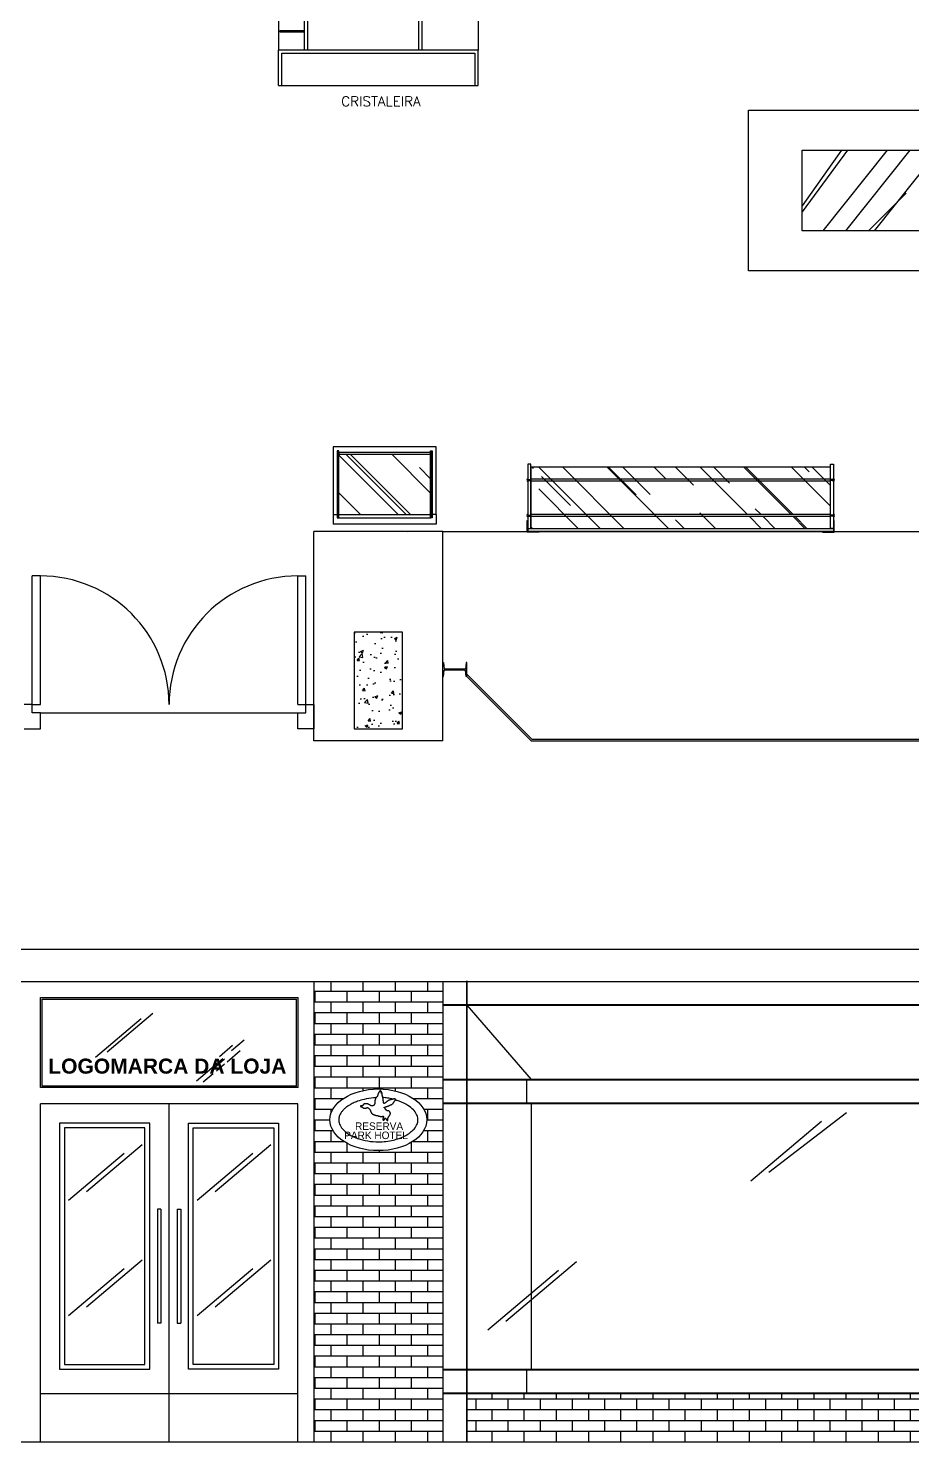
# Model space of a CAD drawing. Extents: x 1231 to 2855, y 3260 to 5268.
# Drawn here: x 1822 to 2371, y 3260 to 4138 of the extents above; entities that cross this region are included whole.
import ezdxf

# ---------------------------------------------------------------- set-up
doc = ezdxf.new("R2010")
doc.units = 0
doc.header["$LTSCALE"] = 20
doc.header["$MEASUREMENT"] = 0
for name, color, linetype in [('ACO', 2, 'CONTINUOUS'), ('COTAS', 4, 'CONTINUOUS'), ('MADEIRA', 1, 'CONTINUOUS'), ('METAL', 2, 'CONTINUOUS'), ('MOB', 1, 'CONTINUOUS'), ('PAREDE', 251, 'CONTINUOUS'), ('PILAR', 5, 'CONTINUOUS'), ('PISO', 3, 'CONTINUOUS'), ('VIDRO', 3, 'CONTINUOUS'), ('VITRINE', 1, 'CONTINUOUS')]:
    doc.layers.add(name, color=color, linetype=linetype)
doc.styles.add('RE', font='swissbo.ttf')
doc.styles.add('ROMANS', font='romans.shx')
doc.styles.add('ROMANTIC', font='rom_____.pfb')
pattern_1 = [(0, (0, 3252.779), (0, 6.6675), []), (90, (0, 3252.779), (-10, 6.6675), [6.6675, -6.6675])]

# ---------------------------------------------------------------- blocks, each defined once
blk = doc.blocks.new('i1')
at = {"layer": 'METAL'}
for p, q in [((8703.43, 171.12), (8703.43, 179.72)), ((8703.43, 179.72), (8703.93, 179.72)), ((8703.93, 179.72), (8704.23, 175.72)), ((8717.63, 175.72), (8704.23, 175.72)), ((8717.93, 179.72), (8717.63, 175.72)), ((8718.43, 179.72), (8717.93, 179.72)), ((8718.43, 171.12), (8718.43, 179.72)), ((8703.43, 171.12), (8703.93, 171.12)), ((8703.93, 171.12), (8704.23, 175.12)), ((8717.63, 175.12), (8704.23, 175.12)), ((8717.93, 171.12), (8717.63, 175.12)), ((8718.43, 171.12), (8717.93, 171.12))]:
    blk.add_line(p, q, dxfattribs=at)

msp = doc.modelspace()

# ---------------------------------------------------------------- hatches: boundary and pattern name
at = {"layer": 'ACO'}
h = msp.add_hatch(dxfattribs=at)
h.set_pattern_fill('AR-CONC', color=6, scale=2.5, style=0)
h.set_pattern_definition([(50, (0, 0), (17.931505, -1.568803), [1.875, -20.625]), (355, (0, 0), (-3.46878, 18.8048), [1.5, -16.5]), (100.4514, (1.494, -0.13), (14.462735, 17.23599), [1.593505, -17.52855]), (46.1842, (0, 5), (26.68103, -4.13798), [2.8125, -30.9375]), (96.6356, (2.223, 4.655), (23.36657, 24.35295), [2.39026, -26.29283]), (351.1842, (0, 5), (23.36655, 24.35297), [2.25, -24.75]), (21, (2.5, 3.75), (14.922676, -10.06547), [1.875, -20.625]), (326, (2.5, 3.75), (6.08288, 18.12875), [1.5, -16.5]), (71.4514, (3.744, 2.911), (21.005566, 8.06326), [1.593505, -17.52855]), (37.5, (0, 0), (0.303996, 8.322346), [0, -16.3, 0, -16.75, 0, -16.5625]), (7.5, (0, 0), (6.576738, 9.860293), [0, -9.55, 0, -15.925, 0, -6.3125]), (327.5, (-5.575, 0), (13.345561, -0.563872), [0, -6.25, 0, -19.5, 0, -25.875]), (317.5, (-8.075, 0), (14.579654, 2.502625), [0, -8.125, 0, -12.95, 0, -18.375])])
h.paths.add_polyline_path([(2024.34, 3702.51), (2054.34, 3702.51), (2054.34, 3762.51), (2024.34, 3762.51)])
at = {"layer": 'COTAS'}
h = msp.add_hatch(dxfattribs=at)
h.set_pattern_fill('AR-BRSTD', color=256, scale=2.5, style=0)
h.set_pattern_definition(pattern_1)
edge = h.paths.add_edge_path(flags=16)
edge.add_ellipse((2039.34, 3459.54), major_axis=(-30.1, 0), ratio=0.636364, start_angle=0, end_angle=360)
h.paths.add_polyline_path([(1999.34, 3259.54), (2079.34, 3259.54), (2079.34, 3545.54), (1999.34, 3545.54)])
h = msp.add_hatch(dxfattribs=at)
h.set_pattern_fill('AR-BRSTD', color=6, scale=2.5, style=0)
h.set_pattern_definition(pattern_1)
h.paths.add_polyline_path([(2094.34, 3259.52), (2709.64, 3259.52), (2709.64, 3289.54), (2094.34, 3289.54)])
at = {"layer": 'VIDRO', "linetype": 'Continuous'}
h = msp.add_hatch(dxfattribs=at)
h.set_pattern_fill('AR-RROOF', color=124, scale=30, angle=225, style=0)
h.set_pattern_definition([(315, (-3459.178, 3958.107), (25.45584, -67.88225), [450, -60, 150, -30]), (315, (-3441.57, 3919.287), (-49.42676, -7.00036), [90, -9.9, 180, -22.5]), (315, (-3466.603, 3929.47), (96.09581, -124.521504), [240, -42, 120, -30])])
h.paths.add_polyline_path([(2014.76, 3873.11), (2014.76, 3835.61), (2071.76, 3835.61), (2071.76, 3873.11)])
h = msp.add_hatch(dxfattribs=at)
h.set_pattern_fill('AR-RROOF', color=124, scale=30, angle=225, style=0)
h.set_pattern_definition([(315, (-2652.51, 4159.285), (25.45584, -67.88225), [450, -60, 150, -30]), (315, (-2634.903, 4120.465), (-49.42676, -7.00036), [90, -9.9, 180, -22.5]), (315, (-2659.935, 4130.648), (96.09581, -124.521504), [240, -42, 120, -30])])
h.paths.add_polyline_path([(2244.68, 3827.01), (2134.16, 3827.01), (2134.16, 3834.37), (2244.68, 3834.37)])
h.paths.add_polyline_path([(2244.68, 3834.37), (2134.16, 3834.37), (2134.16, 3835.64), (2244.68, 3835.64)])
h.paths.add_polyline_path([(2134.16, 3835.64), (2134.16, 3849.15, 0.364182), (2141.02, 3856.37), (2320.2, 3856.37), (2320.2, 3835.64)])
h.paths.add_polyline_path([(2320.2, 3827.01), (2244.68, 3827.01), (2244.68, 3834.37), (2320.2, 3834.37)])
h.paths.add_polyline_path([(2320.2, 3856.37), (2141.02, 3856.37, 0.015546), (2141.04, 3856.85, 0.025508), (2141, 3857.64), (2320.2, 3857.64)])
h.paths.add_polyline_path([(2320.2, 3857.64), (2141, 3857.64, 0.352944), (2134.16, 3864.55), (2134.16, 3865.01), (2320.2, 3865.01)])
h.paths.add_polyline_path([(2145.72, 3833.34), (2145.72, 3828.67), (2151.72, 3828.67), (2151.72, 3833.34)], flags=24)
h.paths.add_polyline_path([(2145.72, 3850.24), (2145.72, 3841.77), (2151.72, 3841.77), (2151.72, 3850.24)], flags=24)
h.paths.add_polyline_path([(2162.84, 3850.24), (2162.84, 3841.77), (2168.84, 3841.77), (2168.84, 3850.24)], flags=24)
h.paths.add_polyline_path([(2145.72, 3863.34), (2145.72, 3858.67), (2151.72, 3858.67), (2151.72, 3863.34)], flags=24)
h.paths.add_polyline_path([(2155.72, 3864.01), (2155.72, 3859.34), (2161.72, 3859.34), (2161.72, 3864.01)], flags=24)

# ---------------------------------------------------------------- linework, layer by layer
at = {"layer": 'ACO', "linetype": 'Continuous'}
for p, q in [((2132.16, 3857.31), (2132.16, 3857.96)), ((2132.16, 3856.05), (2132.16, 3856.71)), ((2322.2, 3857.31), (2322.2, 3857.96)), ((2322.2, 3856.05), (2322.2, 3856.71)), ((2132.16, 3835.96), (2132.16, 3835.31)), ((2132.16, 3834.71), (2132.16, 3834.05)), ((2322.2, 3835.96), (2322.2, 3835.31)), ((2322.2, 3834.71), (2322.2, 3834.05))]:
    msp.add_line(p, q, dxfattribs=at)
at = {"layer": 'ACO', "color": 124, "linetype": 'Continuous'}
for p, q in [((2132.16, 3857.31), (2134.16, 3857.31)), ((2132.16, 3856.71), (2134.16, 3856.71)), ((2322.2, 3857.31), (2320.2, 3857.31)), ((2322.2, 3856.71), (2320.2, 3856.71)), ((2132.16, 3835.31), (2134.16, 3835.31)), ((2132.16, 3834.71), (2134.16, 3834.71)), ((2322.2, 3835.31), (2320.2, 3835.31)), ((2322.2, 3834.71), (2320.2, 3834.71))]:
    msp.add_line(p, q, dxfattribs=at)
at = {"layer": 'ACO', "color": 6, "linetype": 'Continuous'}
for p, q in [((2320.2, 3857.64), (2134.16, 3857.64)), ((2320.2, 3856.37), (2134.16, 3856.37)), ((2320.2, 3835.64), (2134.16, 3835.64)), ((2320.2, 3834.37), (2134.16, 3834.37))]:
    msp.add_line(p, q, dxfattribs=at)
at = {"layer": 'ACO'}
for p, q in [((2079.34, 3545.54), (2724.04, 3545.54)), ((2094.04, 3545.84), (2094.04, 3259.52)), ((2094.34, 3545.84), (2094.34, 3259.52)), ((2079.34, 3531.14), (2724.04, 3531.14)), ((2079.34, 3530.84), (2724.04, 3530.84)), ((2724.34, 3484.54), (2079.34, 3484.54)), ((2724.34, 3484.24), (2079.34, 3484.24)), ((2131.34, 3484.54), (2131.34, 3469.54)), ((2724.34, 3469.84), (2079.34, 3469.84)), ((2724.34, 3469.54), (2079.34, 3469.54)), ((1902.06, 3403.94), (1902.06, 3333.19)), ((1904.29, 3403.94), (1902.06, 3403.94)), ((1904.29, 3403.94), (1904.29, 3333.19)), ((1914.4, 3403.94), (1914.4, 3333.19)), ((1914.4, 3403.94), (1916.63, 3403.94)), ((1916.63, 3403.94), (1916.63, 3333.19)), ((1904.29, 3333.19), (1902.06, 3333.19)), ((1914.4, 3333.19), (1916.63, 3333.19)), ((2079.34, 3304.54), (2724.34, 3304.54)), ((2079.34, 3304.24), (2724.34, 3304.24)), ((2131.34, 3304.24), (2131.34, 3289.84)), ((1829.34, 3289.54), (1989.34, 3289.54)), ((2079.34, 3289.84), (2724.34, 3289.84)), ((2079.34, 3289.54), (2724.34, 3289.54))]:
    msp.add_line(p, q, dxfattribs=at)
at = {"layer": 'ACO', "linetype": 'Continuous'}
for points in [[(2139.16, 3825.01), (2139.16, 3824.71), (2131.86, 3824.71), (2131.86, 3832.01), (2132.16, 3832.01), (2132.16, 3825.01), (2139.16, 3825.01)], [(2315.2, 3825.01), (2315.2, 3824.71), (2322.5, 3824.71), (2322.5, 3832.01), (2322.2, 3832.01), (2322.2, 3825.01), (2315.2, 3825.01)]]:
    msp.add_lwpolyline(points, dxfattribs=at)
for centre, start, end in [((2132.81, 3857.01), 124.60695, 235.39305), ((2321.55, 3857.01), 304.60695, 55.39305), ((2132.81, 3835.01), 124.60695, 235.39305), ((2321.55, 3835.01), 304.60695, 55.39305)]:
    msp.add_arc(centre, 1.16, start, end, dxfattribs=at)
at = {"layer": 'COTAS'}
msp.add_line((2099.34, 4122.25), (2099.34, 4102.25), dxfattribs=at)
at = {"layer": 'MADEIRA', "color": 6}
for p, q in [((1977.35, 4208.13), (1977.35, 4124.26)), ((2101.34, 4208.13), (2101.34, 4124.26))]:
    msp.add_line(p, q, dxfattribs=at)
at = {"layer": 'MADEIRA', "color": 4}
for p, q in [((1993.35, 4208.13), (1993.35, 4124.26)), ((1995.35, 4208.13), (1995.35, 4124.25)), ((2064.34, 4208.13), (2064.34, 4124.26)), ((2066.34, 4208.13), (2066.34, 4124.26)), ((1977.34, 4102.26), (1977.35, 4124.26)), ((2101.34, 4124.26), (1977.35, 4124.25)), ((1979.34, 4102.26), (1979.35, 4122.26)), ((1979.35, 4122.26), (2099.34, 4122.25)), ((2101.35, 4102.25), (2101.34, 4124.26)), ((1977.34, 4102.26), (2101.35, 4102.25)), ((1829.43, 3479.54), (1829.43, 3535.54)), ((1829.43, 3535.54), (1989.43, 3535.54)), ((1989.43, 3479.54), (1989.43, 3535.54)), ((1989.43, 3479.54), (1829.43, 3479.54))]:
    msp.add_line(p, q, dxfattribs=at)
at = {"layer": 'MADEIRA'}
for p, q in [((2057.15, 3824.7), (2057.15, 3824.7)), ((2079.34, 3825.01), (2724.34, 3825.01)), ((1829.34, 3259.54), (1829.34, 3469.54)), ((1829.34, 3259.54), (1829.34, 3469.54)), ((1989.34, 3469.54), (1829.34, 3469.54)), ((1909.34, 3259.54), (1909.34, 3469.54)), ((1989.34, 3259.54), (1989.34, 3469.54))]:
    msp.add_line(p, q, dxfattribs=at)
at = {"layer": 'MADEIRA', "color": 7}
for p, q in [((1230.85, 3565.54), (2854.79, 3565.54)), ((1230.85, 3545.54), (2854.79, 3545.54))]:
    msp.add_line(p, q, dxfattribs=at)
at = {"layer": 'MADEIRA', "color": 124}
for p, q in [((1830.43, 3480.54), (1830.43, 3534.54)), ((1830.43, 3534.54), (1988.43, 3534.54)), ((1988.43, 3480.54), (1988.43, 3534.54)), ((1988.43, 3480.54), (1830.43, 3480.54))]:
    msp.add_line(p, q, dxfattribs=at)
at = {"layer": 'MADEIRA', "color": 9}
msp.add_line((1230.85, 3259.54), (2854.79, 3259.54), dxfattribs=at)
at = {"layer": 'MADEIRA'}
for points in [[(1978.35, 4136.38), (1993.35, 4136.38), (1993.35, 4135.38), (1978.35, 4135.38)], [(1897.3, 3304.54), (1897.3, 3457.53), (1841.34, 3457.53), (1841.34, 3304.54)], [(1921.39, 3304.54), (1921.39, 3457.53), (1977.34, 3457.53), (1977.34, 3304.54)]]:
    msp.add_lwpolyline(points, close=True, dxfattribs=at)
at = {"layer": 'MADEIRA', "color": 6}
msp.add_lwpolyline([(2075.26, 3835.61), (2075.26, 3877.61), (2011.26, 3877.61), (2011.26, 3835.61)], dxfattribs=at)
at = {"layer": 'MADEIRA'}
msp.add_ellipse((2039.34, 3459.54), major_axis=(-30.1, 0), ratio=0.636364, dxfattribs=at)
at = {"layer": 'MADEIRA', "color": 3}
for points, knots in [([(2037.76, 3473.19), (2037.28, 3473.18), (2036.79, 3473.15), (2034.34, 3472.97), (2032.38, 3472.69), (2029.11, 3471.95), (2027.77, 3471.56), (2025.95, 3470.91), (2025.45, 3470.72), (2024.09, 3470.15), (2023.27, 3469.76), (2021.97, 3469.06), (2021.47, 3468.77), (2020.77, 3468.32), (2020.54, 3468.17), (2019.65, 3467.55), (2019.04, 3467.07), (2018.01, 3466.16), (2017.58, 3465.72), (2017.16, 3465.24), (2017.11, 3465.19), (2016.66, 3464.66), (2016.31, 3464.19), (2015.73, 3463.26), (2015.5, 3462.81), (2015.29, 3462.32), (2015.27, 3462.26), (2015.1, 3461.83), (2014.99, 3461.47), (2014.81, 3460.71), (2014.75, 3460.33), (2014.72, 3459.81), (2014.72, 3459.68), (2014.72, 3459.54), (2014.72, 3458.71), (2014.87, 3457.84), (2015.63, 3455.92), (2016.25, 3454.87), (2018.12, 3452.75), (2019.36, 3451.68), (2020.92, 3450.67), (2020.96, 3450.64), (2022.58, 3449.62), (2024.44, 3448.71), (2030.52, 3446.55), (2034.93, 3445.86), (2042.51, 3445.86), (2045.68, 3446.22), (2049.91, 3447.24), (2051.08, 3447.58), (2054.25, 3448.71), (2056.11, 3449.62), (2058.74, 3451.29), (2059.66, 3452), (2060.82, 3453.08), (2061.18, 3453.44), (2062.43, 3454.87), (2063.06, 3455.92), (2063.78, 3457.75), (2063.94, 3458.53), (2063.97, 3459.37), (2063.97, 3459.46), (2063.97, 3460.37), (2063.82, 3461.24), (2063.06, 3463.17), (2062.43, 3464.22), (2061.37, 3465.43), (2061.24, 3465.57), (2060.21, 3466.65), (2059.06, 3467.6), (2056.11, 3469.47), (2054.25, 3470.37), (2051.5, 3471.35), (2050.76, 3471.59), (2050.01, 3471.8)], [2.84674, 2.84674, 2.84674, 2.84674, 2.939977, 2.939977, 3.319131, 3.319131, 3.591363, 3.591363, 3.698286, 3.698286, 3.887863, 3.887863, 4.014277, 4.014277, 4.077441, 4.077441, 4.267018, 4.267018, 4.437192, 4.437192, 4.456595, 4.456595, 4.646173, 4.646173, 4.83575, 4.83575, 4.860106, 4.860106, 5.025327, 5.025327, 5.214904, 5.214904, 5.283021, 5.283021, 5.283021, 5.472598, 5.472598, 5.662176, 5.662176, 5.846887, 5.846887, 5.851753, 5.851753, 6.04133, 6.04133, 6.420485, 6.420485, 6.692716, 6.692716, 6.799639, 6.799639, 6.989217, 6.989217, 7.115631, 7.115631, 7.178794, 7.178794, 7.368371, 7.368371, 7.538545, 7.538545, 7.557949, 7.557949, 7.747526, 7.747526, 7.937103, 7.937103, 7.96146, 7.96146, 8.12668, 8.12668, 8.316258, 8.316258, 8.384374, 8.384374, 8.384374, 8.384374]), ([(2048.56, 3472.41), (2047.37, 3472.67), (2046.16, 3472.89), (2044.01, 3473.2), (2043.06, 3473.3), (2042.11, 3473.39)], [2.1816676, 2.1816676, 2.1816676, 2.1816676, 2.3712449, 2.3712449, 2.5174921, 2.5174921, 2.5174921, 2.5174921])]:
    msp.add_open_spline(points, degree=3, knots=knots, dxfattribs=at)
at = {"layer": 'MOB', "color": 41, "linetype": 'Continuous'}
for p, q in [((2330.89, 4061.98), (2302.62, 4023.72)), ((2327.07, 4061.98), (2302.62, 4027.54)), ((2355.5, 4061.97), (2315.49, 4011.98)), ((2369.5, 4061.96), (2329.49, 4011.98)), ((2387.32, 4061.96), (2347.31, 4011.97)), ((2367.27, 4035.32), (2343.91, 4011.97))]:
    msp.add_line(p, q, dxfattribs=at)
at = {"layer": 'PAREDE'}
for p, q in [((1999.34, 3695.01), (1999.34, 3825.01)), ((2079.34, 3825.01), (1999.34, 3825.01)), ((2079.34, 3695.01), (2079.34, 3825.01)), ((2079.34, 3695.01), (1999.34, 3695.01)), ((1999.34, 3545.54), (1999.34, 3259.54)), ((2079.34, 3545.54), (2079.34, 3259.54)), ((2079.34, 3289.54), (2724.34, 3289.54)), ((2079.34, 3289.54), (2724.34, 3289.54))]:
    msp.add_line(p, q, dxfattribs=at)
at = {"layer": 'PILAR', "linetype": 'Continuous'}
msp.add_lwpolyline([(2024.34, 3702.51), (2054.34, 3702.51), (2054.34, 3762.51), (2024.34, 3762.51)], close=True, dxfattribs=at)
at = {"layer": 'PISO'}
msp.add_line((1829.34, 3712.51), (1989.34, 3712.51), dxfattribs=at)
at = {"layer": 'VIDRO', "color": 124}
for p, q in [((2013.86, 3875.11), (2013.86, 3833.61)), ((2013.96, 3875.11), (2013.96, 3833.61)), ((2014.06, 3875.11), (2014.06, 3833.61)), ((2014.16, 3875.11), (2014.16, 3833.61)), ((2014.26, 3875.11), (2014.26, 3833.61)), ((2014.36, 3875.11), (2014.36, 3833.61)), ((2014.46, 3875.11), (2014.46, 3833.61)), ((2014.56, 3875.11), (2014.56, 3833.61)), ((2014.66, 3875.11), (2014.66, 3833.61)), ((2071.86, 3875.11), (2071.86, 3833.61)), ((2071.96, 3875.11), (2071.96, 3833.61)), ((2072.06, 3875.11), (2072.06, 3833.61)), ((2072.16, 3875.11), (2072.16, 3833.61)), ((2072.26, 3875.11), (2072.26, 3833.61)), ((2072.36, 3875.11), (2072.36, 3833.61)), ((2072.46, 3875.11), (2072.46, 3833.61)), ((2072.56, 3875.11), (2072.56, 3833.61)), ((2072.66, 3875.11), (2072.66, 3833.61))]:
    msp.add_line(p, q, dxfattribs=at)
at = {"layer": 'VIDRO', "color": 4, "linetype": 'Continuous'}
for p, q in [((2011.26, 3835.61), (2011.26, 3829.61)), ((2011.26, 3835.61), (2013.75, 3835.61)), ((2075.26, 3829.61), (2011.26, 3829.61)), ((2014.76, 3833.61), (2071.76, 3833.61)), ((2014.77, 3835.61), (2071.75, 3835.61)), ((2075.26, 3835.61), (2072.77, 3835.61)), ((2075.26, 3835.61), (2075.26, 3829.61))]:
    msp.add_line(p, q, dxfattribs=at)
at = {"layer": 'VIDRO', "linetype": 'Continuous'}
for p, q in [((2094.34, 3736.42), (2134.78, 3696.01)), ((2094.34, 3735.01), (2134.37, 3695.01)), ((2134.37, 3695.01), (2669.32, 3695.01)), ((2134.78, 3696.01), (2668.91, 3696.01)), ((2094.34, 3530.84), (2134.34, 3484.54)), ((2134.34, 3469.54), (2134.34, 3304.54))]:
    msp.add_line(p, q, dxfattribs=at)
at = {"layer": 'VIDRO', "color": 124, "linetype": 'Continuous'}
for p, q in [((1863.61, 3498.42), (1891.98, 3522.4)), ((1870.82, 3501.86), (1899.2, 3525.84)), ((1940.57, 3498.89), (1948.81, 3505.85)), ((1948.15, 3502.63), (1956.03, 3509.29)), ((1926.42, 3483.85), (1942.71, 3497.62)), ((1935.89, 3490.65), (1943.82, 3497.35)), ((1945.47, 3495.67), (1953.57, 3502.51)), ((1930.53, 3483.04), (1936.69, 3488.25)), ((1938.72, 3489.96), (1943.82, 3494.28)), ((2281.92, 3427.01), (2330.27, 3464.03)), ((2270.78, 3421.7), (2314.57, 3458.7)), ((1857.96, 3414.94), (1892.51, 3444.14)), ((1938.01, 3414.94), (1972.56, 3444.14)), ((1846.82, 3409.64), (1881.38, 3438.83)), ((1926.87, 3409.64), (1961.42, 3438.83)), ((1857.96, 3343.28), (1892.51, 3372.48)), ((1938.01, 3343.28), (1972.56, 3372.48)), ((1846.82, 3337.97), (1881.38, 3367.17)), ((1926.87, 3337.97), (1961.42, 3367.17)), ((2107.43, 3329.12), (2151.22, 3366.13)), ((2118.57, 3334.43), (2162.35, 3371.44))]:
    msp.add_line(p, q, dxfattribs=at)
at = {"layer": 'VIDRO', "linetype": 'Continuous'}
for points in [[(2269.33, 3986.96), (2269.33, 4086.96), (2469.33, 4086.96), (2469.33, 3986.96)], [(2302.62, 4011.98), (2302.62, 4061.94), (2442.63, 4061.94), (2442.63, 4011.98)], [(2134.16, 3827.01), (2320.2, 3827.01), (2320.2, 3865.01), (2134.16, 3865.01)]]:
    msp.add_lwpolyline(points, close=True, dxfattribs=at)
at = {"layer": 'VIDRO'}
for points in [[(2013.76, 3833.61), (2014.76, 3833.61), (2014.76, 3875.11), (2013.76, 3875.11)], [(2014.76, 3873.11), (2071.76, 3873.11), (2071.76, 3874.11), (2014.76, 3874.11)], [(2072.76, 3833.61), (2071.76, 3833.61), (2071.76, 3875.11), (2072.76, 3875.11)]]:
    msp.add_lwpolyline(points, close=True, dxfattribs=at)
at = {"layer": 'VIDRO', "color": 4, "linetype": 'Continuous'}
for points in [[(2132.16, 3827.01), (2134.16, 3827.01), (2134.16, 3867.01), (2132.16, 3867.01)], [(2322.2, 3827.01), (2320.2, 3827.01), (2320.2, 3867.01), (2322.2, 3867.01)], [(2322.2, 3825.01), (2132.16, 3825.01), (2132.16, 3827.01), (2322.2, 3827.01)]]:
    msp.add_lwpolyline(points, close=True, dxfattribs=at)
for points in [[(2013.75, 3835.61), (2013.75, 3833.6), (2014.77, 3833.6), (2014.77, 3835.61)], [(2072.77, 3835.61), (2072.77, 3833.6), (2071.75, 3833.6), (2071.75, 3835.61)]]:
    msp.add_lwpolyline(points, dxfattribs=at)
at = {"layer": 'VIDRO', "color": 1}
msp.add_lwpolyline([(2028.22, 3468), (2028.3, 3467.84), (2028.4, 3467.72), (2028.53, 3467.64), (2028.68, 3467.6), (2028.83, 3467.56), (2028.98, 3467.54), (2029.12, 3467.52), (2029.25, 3467.5), (2029.36, 3467.45), (2029.45, 3467.4), (2029.53, 3467.33), (2029.6, 3467.25), (2029.66, 3467.17), (2029.73, 3467.1), (2029.8, 3467.02), (2029.88, 3466.95), (2029.96, 3466.89), (2030.06, 3466.84), (2030.17, 3466.79), (2030.29, 3466.76), (2030.41, 3466.73), (2030.54, 3466.71), (2030.68, 3466.7), (2030.82, 3466.7), (2030.96, 3466.7), (2031.1, 3466.71), (2031.24, 3466.73), (2031.38, 3466.75), (2031.51, 3466.77), (2031.63, 3466.8), (2031.75, 3466.84), (2031.86, 3466.87), (2031.96, 3466.91), (2032.04, 3466.95), (2032.12, 3466.99), (2032.19, 3467.03), (2032.26, 3467.06), (2032.32, 3467.1), (2032.38, 3467.12), (2032.43, 3467.15), (2032.49, 3467.16), (2032.54, 3467.17), (2032.6, 3467.17), (2032.66, 3467.16), (2032.72, 3467.15), (2032.78, 3467.13), (2032.84, 3467.1), (2032.9, 3467.06), (2032.97, 3467.01), (2033.04, 3466.96), (2033.11, 3466.9), (2033.19, 3466.83), (2033.26, 3466.76), (2033.34, 3466.68), (2033.43, 3466.6), (2033.51, 3466.51), (2033.6, 3466.42), (2033.7, 3466.33), (2033.79, 3466.22), (2033.89, 3466.11), (2033.98, 3465.98), (2034.08, 3465.84), (2034.17, 3465.69), (2034.27, 3465.51), (2034.36, 3465.32), (2034.44, 3465.11), (2034.53, 3464.89), (2034.62, 3464.66), (2034.71, 3464.44), (2034.81, 3464.22), (2034.91, 3464.01), (2035.02, 3463.82), (2035.14, 3463.65), (2035.27, 3463.5), (2035.4, 3463.37), (2035.54, 3463.25), (2035.69, 3463.15), (2035.84, 3463.05), (2036, 3462.97), (2036.16, 3462.89), (2036.33, 3462.82), (2036.49, 3462.75), (2036.66, 3462.69), (2036.82, 3462.63), (2036.98, 3462.57), (2037.13, 3462.52), (2037.27, 3462.47), (2037.4, 3462.43), (2037.51, 3462.38), (2037.62, 3462.34), (2037.71, 3462.31), (2037.8, 3462.27), (2037.88, 3462.25), (2037.96, 3462.23), (2038.04, 3462.21), (2038.12, 3462.21), (2038.2, 3462.21), (2038.29, 3462.21), (2038.37, 3462.22), (2038.46, 3462.23), (2038.55, 3462.24), (2038.63, 3462.24), (2038.71, 3462.24), (2038.8, 3462.22), (2038.87, 3462.2), (2038.95, 3462.16), (2039.03, 3462.12), (2039.12, 3462.07), (2039.23, 3462.02), (2039.34, 3461.97), (2039.48, 3461.91), (2039.64, 3461.86), (2039.82, 3461.8), (2040.02, 3461.76), (2040.25, 3461.71), (2040.48, 3461.68), (2040.72, 3461.65), (2040.96, 3461.64), (2041.2, 3461.63), (2041.44, 3461.64), (2041.66, 3461.66), (2041.87, 3461.69), (2042.06, 3461.72), (2042.22, 3461.73), (2042.36, 3461.73), (2042.46, 3461.69), (2042.53, 3461.63), (2042.56, 3461.52), (2042.55, 3461.36), (2042.5, 3461.15), (2042.43, 3460.92), (2042.35, 3460.68), (2042.27, 3460.42), (2042.2, 3460.17), (2042.14, 3459.95), (2042.11, 3459.74), (2042.12, 3459.58), (2042.16, 3459.46), (2042.23, 3459.37), (2042.32, 3459.32), (2042.43, 3459.3), (2042.55, 3459.3), (2042.67, 3459.33), (2042.78, 3459.38), (2042.89, 3459.45), (2042.99, 3459.54), (2043.08, 3459.63), (2043.16, 3459.74), (2043.23, 3459.85), (2043.29, 3459.97), (2043.35, 3460.08), (2043.39, 3460.18), (2043.42, 3460.28), (2043.45, 3460.37), (2043.46, 3460.45), (2043.47, 3460.52), (2043.48, 3460.59), (2043.48, 3460.64), (2043.48, 3460.69), (2043.48, 3460.72), (2043.47, 3460.75), (2043.47, 3460.77), (2043.48, 3460.79), (2043.48, 3460.79), (2043.49, 3460.79), (2043.51, 3460.77), (2043.53, 3460.75), (2043.56, 3460.73), (2043.59, 3460.69), (2043.64, 3460.64), (2043.69, 3460.59), (2043.74, 3460.53), (2043.8, 3460.47), (2043.86, 3460.39), (2043.93, 3460.31), (2043.99, 3460.23), (2044.06, 3460.14), (2044.12, 3460.04), (2044.19, 3459.95), (2044.25, 3459.85), (2044.31, 3459.75), (2044.37, 3459.66), (2044.43, 3459.57), (2044.49, 3459.48), (2044.54, 3459.41), (2044.6, 3459.34), (2044.65, 3459.28), (2044.7, 3459.23), (2044.75, 3459.19), (2044.79, 3459.16), (2044.84, 3459.13), (2044.89, 3459.11), (2044.93, 3459.1), (2044.98, 3459.1), (2045.03, 3459.11), (2045.07, 3459.12), (2045.11, 3459.14), (2045.15, 3459.17), (2045.18, 3459.21), (2045.21, 3459.25), (2045.24, 3459.3), (2045.26, 3459.35), (2045.27, 3459.42), (2045.29, 3459.49), (2045.3, 3459.56), (2045.3, 3459.64), (2045.3, 3459.72), (2045.3, 3459.81), (2045.29, 3459.9), (2045.28, 3459.99), (2045.28, 3460.08), (2045.27, 3460.18), (2045.27, 3460.28), (2045.27, 3460.37), (2045.28, 3460.47), (2045.3, 3460.56), (2045.33, 3460.66), (2045.36, 3460.75), (2045.41, 3460.84), (2045.46, 3460.93), (2045.52, 3461.02), (2045.58, 3461.11), (2045.65, 3461.2), (2045.72, 3461.3), (2045.79, 3461.4), (2045.86, 3461.5), (2045.93, 3461.61), (2046.01, 3461.71), (2046.08, 3461.82), (2046.15, 3461.94), (2046.22, 3462.05), (2046.29, 3462.17), (2046.36, 3462.28), (2046.43, 3462.4), (2046.49, 3462.52), (2046.55, 3462.64), (2046.61, 3462.76), (2046.66, 3462.88), (2046.7, 3462.99), (2046.74, 3463.11), (2046.77, 3463.23), (2046.79, 3463.34), (2046.8, 3463.45), (2046.8, 3463.57), (2046.79, 3463.68), (2046.77, 3463.79), (2046.74, 3463.91), (2046.7, 3464.02), (2046.64, 3464.13), (2046.58, 3464.24), (2046.51, 3464.35), (2046.44, 3464.45), (2046.37, 3464.55), (2046.3, 3464.63), (2046.23, 3464.71), (2046.18, 3464.77), (2046.14, 3464.82), (2046.1, 3464.86), (2046.08, 3464.89), (2046.05, 3464.91), (2046.03, 3464.93), (2046, 3464.94), (2045.97, 3464.96), (2045.93, 3464.97), (2045.87, 3464.99), (2045.81, 3465.02), (2045.74, 3465.04), (2045.67, 3465.07), (2045.58, 3465.09), (2045.5, 3465.12), (2045.41, 3465.13), (2045.33, 3465.15), (2045.25, 3465.15), (2045.17, 3465.16), (2045.08, 3465.16), (2045, 3465.16), (2044.92, 3465.17), (2044.83, 3465.19), (2044.74, 3465.21), (2044.64, 3465.26), (2044.54, 3465.32), (2044.43, 3465.39), (2044.32, 3465.47), (2044.21, 3465.56), (2044.11, 3465.66), (2044.01, 3465.76), (2043.93, 3465.86), (2043.85, 3465.96), (2043.79, 3466.04), (2043.74, 3466.13), (2043.7, 3466.2), (2043.67, 3466.28), (2043.65, 3466.34), (2043.63, 3466.41), (2043.6, 3466.47), (2043.58, 3466.53), (2043.56, 3466.58), (2043.53, 3466.63), (2043.5, 3466.68), (2043.46, 3466.73), (2043.41, 3466.78), (2043.36, 3466.82), (2043.31, 3466.87), (2043.25, 3466.91), (2043.18, 3466.95), (2043.11, 3466.99), (2043.04, 3467.03), (2042.98, 3467.07), (2042.92, 3467.11), (2042.89, 3467.15), (2042.87, 3467.18), (2042.87, 3467.22), (2042.91, 3467.26), (2042.96, 3467.3), (2043.04, 3467.33), (2043.15, 3467.37), (2043.27, 3467.41), (2043.4, 3467.45), (2043.55, 3467.5), (2043.71, 3467.54), (2043.87, 3467.59), (2044.05, 3467.64), (2044.22, 3467.69), (2044.4, 3467.75), (2044.58, 3467.8), (2044.76, 3467.86), (2044.93, 3467.92), (2045.1, 3467.98), (2045.26, 3468.04), (2045.41, 3468.1), (2045.56, 3468.16), (2045.7, 3468.23), (2045.84, 3468.29), (2045.98, 3468.36), (2046.12, 3468.42), (2046.26, 3468.49), (2046.4, 3468.55), (2046.54, 3468.62), (2046.68, 3468.68), (2046.83, 3468.75), (2046.97, 3468.81), (2047.11, 3468.88), (2047.25, 3468.94), (2047.39, 3469.01), (2047.52, 3469.07), (2047.65, 3469.14), (2047.77, 3469.21), (2047.89, 3469.28), (2048.01, 3469.35), (2048.12, 3469.43), (2048.22, 3469.51), (2048.32, 3469.59), (2048.41, 3469.68), (2048.49, 3469.78), (2048.57, 3469.88), (2048.65, 3469.99), (2048.72, 3470.1), (2048.79, 3470.21), (2048.86, 3470.32), (2048.93, 3470.44), (2049, 3470.55), (2049.07, 3470.67), (2049.14, 3470.79), (2049.22, 3470.9), (2049.29, 3471.01), (2049.37, 3471.12), (2049.44, 3471.22), (2049.52, 3471.32), (2049.6, 3471.41), (2049.68, 3471.49), (2049.76, 3471.57), (2049.83, 3471.64), (2049.9, 3471.71), (2049.97, 3471.77), (2050.03, 3471.82), (2050.09, 3471.88), (2050.14, 3471.93), (2050.18, 3471.97), (2050.21, 3472.01), (2050.23, 3472.05), (2050.25, 3472.09), (2050.26, 3472.12), (2050.26, 3472.15), (2050.26, 3472.17), (2050.24, 3472.2), (2050.23, 3472.21), (2050.2, 3472.23), (2050.17, 3472.24), (2050.14, 3472.24), (2050.1, 3472.25), (2050.05, 3472.24), (2050.01, 3472.24), (2049.96, 3472.23), (2049.91, 3472.21), (2049.87, 3472.2), (2049.82, 3472.19), (2049.78, 3472.18), (2049.75, 3472.19), (2049.73, 3472.2), (2049.71, 3472.22), (2049.71, 3472.26), (2049.71, 3472.31), (2049.72, 3472.37), (2049.73, 3472.43), (2049.73, 3472.49), (2049.73, 3472.55), (2049.72, 3472.6), (2049.7, 3472.63), (2049.66, 3472.65), (2049.6, 3472.66), (2049.52, 3472.65), (2049.43, 3472.64), (2049.32, 3472.61), (2049.2, 3472.58), (2049.06, 3472.54), (2048.91, 3472.49), (2048.74, 3472.45), (2048.56, 3472.41), (2048.37, 3472.36), (2048.17, 3472.31), (2047.96, 3472.26), (2047.75, 3472.22), (2047.53, 3472.17), (2047.31, 3472.11), (2047.09, 3472.06), (2046.87, 3472.01), (2046.66, 3471.96), (2046.45, 3471.9), (2046.25, 3471.84), (2046.06, 3471.77), (2045.88, 3471.7), (2045.71, 3471.63), (2045.56, 3471.54), (2045.41, 3471.45), (2045.27, 3471.36), (2045.14, 3471.25), (2045, 3471.14), (2044.85, 3471.02), (2044.7, 3470.9), (2044.54, 3470.76), (2044.36, 3470.62), (2044.17, 3470.47), (2043.97, 3470.32), (2043.77, 3470.18), (2043.58, 3470.05), (2043.41, 3469.93), (2043.24, 3469.84), (2043.11, 3469.76), (2043, 3469.72), (2042.91, 3469.7), (2042.84, 3469.7), (2042.8, 3469.73), (2042.76, 3469.77), (2042.73, 3469.83), (2042.71, 3469.9), (2042.69, 3469.98), (2042.66, 3470.06), (2042.64, 3470.16), (2042.61, 3470.26), (2042.58, 3470.36), (2042.55, 3470.47), (2042.52, 3470.59), (2042.5, 3470.71), (2042.48, 3470.83), (2042.46, 3470.96), (2042.45, 3471.09), (2042.44, 3471.23), (2042.42, 3471.37), (2042.41, 3471.52), (2042.4, 3471.68), (2042.38, 3471.85), (2042.36, 3472.03), (2042.34, 3472.21), (2042.31, 3472.41), (2042.27, 3472.61), (2042.23, 3472.82), (2042.19, 3473.03), (2042.15, 3473.24), (2042.1, 3473.45), (2042.05, 3473.65), (2042.01, 3473.85), (2041.96, 3474.05), (2041.92, 3474.24), (2041.88, 3474.42), (2041.84, 3474.59), (2041.81, 3474.75), (2041.78, 3474.89), (2041.76, 3475.02), (2041.74, 3475.13), (2041.73, 3475.23), (2041.73, 3475.32), (2041.73, 3475.4), (2041.73, 3475.47), (2041.74, 3475.55), (2041.75, 3475.62), (2041.76, 3475.69), (2041.76, 3475.77), (2041.77, 3475.84), (2041.78, 3475.92), (2041.78, 3476), (2041.79, 3476.08), (2041.78, 3476.15), (2041.78, 3476.21), (2041.77, 3476.26), (2041.75, 3476.3), (2041.73, 3476.33), (2041.7, 3476.35), (2041.67, 3476.35), (2041.64, 3476.34), (2041.61, 3476.32), (2041.58, 3476.28), (2041.54, 3476.24), (2041.51, 3476.17), (2041.48, 3476.1), (2041.45, 3476.03), (2041.43, 3475.96), (2041.4, 3475.9), (2041.38, 3475.85), (2041.37, 3475.83), (2041.36, 3475.83), (2041.35, 3475.85), (2041.35, 3475.91), (2041.35, 3475.99), (2041.35, 3476.08), (2041.35, 3476.19), (2041.35, 3476.31), (2041.35, 3476.44), (2041.34, 3476.56), (2041.34, 3476.68), (2041.33, 3476.79), (2041.32, 3476.89), (2041.3, 3476.97), (2041.28, 3477.04), (2041.25, 3477.09), (2041.23, 3477.11), (2041.2, 3477.1), (2041.16, 3477.07), (2041.12, 3477.02), (2041.09, 3476.95), (2041.05, 3476.87), (2041.01, 3476.8), (2040.97, 3476.74), (2040.93, 3476.69), (2040.9, 3476.67), (2040.87, 3476.68), (2040.84, 3476.72), (2040.81, 3476.78), (2040.79, 3476.87), (2040.77, 3476.96), (2040.75, 3477.06), (2040.73, 3477.17), (2040.71, 3477.27), (2040.69, 3477.36), (2040.67, 3477.45), (2040.66, 3477.52), (2040.64, 3477.59), (2040.62, 3477.65), (2040.6, 3477.71), (2040.58, 3477.75), (2040.56, 3477.79), (2040.54, 3477.82), (2040.52, 3477.84), (2040.51, 3477.85), (2040.49, 3477.85), (2040.47, 3477.85), (2040.46, 3477.84), (2040.44, 3477.82), (2040.43, 3477.8), (2040.41, 3477.77), (2040.4, 3477.73), (2040.38, 3477.68), (2040.36, 3477.62), (2040.33, 3477.56), (2040.29, 3477.48), (2040.24, 3477.39), (2040.18, 3477.29), (2040.11, 3477.17), (2040.02, 3477.04), (2039.92, 3476.91), (2039.82, 3476.76), (2039.71, 3476.6), (2039.61, 3476.43), (2039.5, 3476.25), (2039.4, 3476.07), (2039.31, 3475.88), (2039.22, 3475.68), (2039.14, 3475.49), (2039.07, 3475.29), (2039, 3475.1), (2038.94, 3474.92), (2038.88, 3474.75), (2038.83, 3474.59), (2038.78, 3474.45), (2038.73, 3474.32), (2038.68, 3474.2), (2038.63, 3474.09), (2038.58, 3474), (2038.52, 3473.91), (2038.46, 3473.84), (2038.4, 3473.77), (2038.33, 3473.7), (2038.25, 3473.64), (2038.17, 3473.59), (2038.09, 3473.53), (2038.01, 3473.47), (2037.94, 3473.4), (2037.86, 3473.33), (2037.8, 3473.25), (2037.74, 3473.16), (2037.69, 3473.06), (2037.64, 3472.95), (2037.6, 3472.84), (2037.56, 3472.72), (2037.53, 3472.59), (2037.49, 3472.45), (2037.45, 3472.32), (2037.4, 3472.18), (2037.36, 3472.03), (2037.31, 3471.88), (2037.27, 3471.72), (2037.22, 3471.56), (2037.19, 3471.4), (2037.15, 3471.22), (2037.13, 3471.04), (2037.11, 3470.85), (2037.1, 3470.66), (2037.09, 3470.46), (2037.09, 3470.26), (2037.08, 3470.07), (2037.08, 3469.89), (2037.07, 3469.72), (2037.05, 3469.56), (2037.03, 3469.42), (2037, 3469.29), (2036.97, 3469.17), (2036.93, 3469.07), (2036.88, 3468.98), (2036.82, 3468.89), (2036.76, 3468.81), (2036.7, 3468.74), (2036.62, 3468.66), (2036.55, 3468.59), (2036.46, 3468.52), (2036.38, 3468.46), (2036.29, 3468.4), (2036.2, 3468.35), (2036.11, 3468.3), (2036.01, 3468.26), (2035.92, 3468.23), (2035.83, 3468.2), (2035.73, 3468.18), (2035.64, 3468.17), (2035.54, 3468.16), (2035.45, 3468.17), (2035.35, 3468.17), (2035.25, 3468.19), (2035.16, 3468.21), (2035.06, 3468.24), (2034.96, 3468.27), (2034.85, 3468.31), (2034.75, 3468.36), (2034.65, 3468.41), (2034.55, 3468.46), (2034.45, 3468.51), (2034.34, 3468.57), (2034.24, 3468.63), (2034.14, 3468.69), (2034.03, 3468.75), (2033.92, 3468.81), (2033.81, 3468.88), (2033.7, 3468.94), (2033.59, 3469.01), (2033.47, 3469.07), (2033.35, 3469.14), (2033.22, 3469.2), (2033.1, 3469.26), (2032.97, 3469.31), (2032.84, 3469.36), (2032.71, 3469.41), (2032.58, 3469.45), (2032.44, 3469.47), (2032.31, 3469.5), (2032.17, 3469.51), (2032.04, 3469.52), (2031.9, 3469.53), (2031.77, 3469.53), (2031.63, 3469.53), (2031.5, 3469.53), (2031.36, 3469.52), (2031.22, 3469.52), (2031.09, 3469.51), (2030.96, 3469.49), (2030.83, 3469.48), (2030.71, 3469.46), (2030.61, 3469.43), (2030.51, 3469.39), (2030.42, 3469.35), (2030.34, 3469.31), (2030.27, 3469.26), (2030.21, 3469.2), (2030.16, 3469.14), (2030.11, 3469.08), (2030.07, 3469.01), (2030.03, 3468.95), (2029.99, 3468.89), (2029.95, 3468.82), (2029.91, 3468.76), (2029.87, 3468.7), (2029.83, 3468.64), (2029.79, 3468.58), (2029.74, 3468.53), (2029.69, 3468.47), (2029.63, 3468.42), (2029.57, 3468.38), (2029.5, 3468.34), (2029.43, 3468.3), (2029.36, 3468.27), (2029.28, 3468.25), (2029.19, 3468.24), (2029.11, 3468.25), (2029.01, 3468.26), (2028.91, 3468.28), (2028.81, 3468.29), (2028.7, 3468.29), (2028.59, 3468.27), (2028.47, 3468.22), (2028.35, 3468.13), (2028.22, 3468)], dxfattribs=at)
at = {"layer": 'VIDRO', "color": 124, "linetype": 'Continuous'}
for points in [[(1894.3, 3307.54), (1894.3, 3454.53), (1844.34, 3454.53), (1844.34, 3307.54)], [(1924.39, 3307.54), (1924.39, 3454.53), (1974.34, 3454.53), (1974.34, 3307.54)]]:
    msp.add_lwpolyline(points, close=True, dxfattribs=at)
at = {"layer": 'VITRINE'}
for p, q in [((1824.34, 3717.51), (1824.34, 3797.51)), ((1829.34, 3797.51), (1824.34, 3797.51)), ((1829.34, 3717.51), (1829.34, 3797.51)), ((1989.34, 3717.51), (1989.34, 3797.51)), ((1989.34, 3797.51), (1994.34, 3797.51)), ((1994.34, 3717.51), (1994.34, 3797.51)), ((1824.34, 3717.51), (1819.34, 3717.51)), ((1824.34, 3717.51), (1829.34, 3717.51)), ((1824.34, 3712.51), (1824.34, 3717.51)), ((1989.34, 3717.51), (1994.34, 3717.51)), ((1994.34, 3717.51), (1999.34, 3717.51)), ((1994.34, 3712.51), (1994.34, 3717.51)), ((1999.34, 3717.51), (1999.34, 3702.51)), ((1829.34, 3712.51), (1824.34, 3712.51)), ((1829.34, 3702.51), (1829.34, 3712.51)), ((1989.34, 3702.51), (1989.34, 3712.51)), ((1989.34, 3712.51), (1994.34, 3712.51)), ((1819.34, 3702.51), (1829.34, 3702.51)), ((1999.34, 3702.51), (1989.34, 3702.51))]:
    msp.add_line(p, q, dxfattribs=at)
for centre, start, end in [((1829.34, 3717.51), 0, 90), ((1989.34, 3717.51), 90, 180)]:
    msp.add_arc(centre, 80, start, end, dxfattribs=at)

# ---------------------------------------------------------------- block references
at = {"layer": 'COTAS'}
msp.add_blockref('i1', (-6624.09, 3563.88), dxfattribs=at)

# ---------------------------------------------------------------- texts
at = {"layer": 'ACO', "style": 'RE'}
msp.add_text('LOGOMARCA DA LOJA', height=9.3443, dxfattribs=at).set_placement((1834.29, 3488.23))
at = {"layer": 'COTAS', "color": 4, "style": 'ROMANS'}
msp.add_text('CRISTALEIRA', height=6.16, dxfattribs=at).set_placement((2016.29, 4089.29))
at = {"layer": 'VIDRO', "color": 1, "style": 'ROMANTIC'}
for s, p in [('PARK HOTEL', (2018.12, 3447.56)), ('RESERVA', (2024.86, 3453.26))]:
    msp.add_text(s, height=4.672, dxfattribs=at).set_placement(p)

doc.saveas('drawing.dxf')
